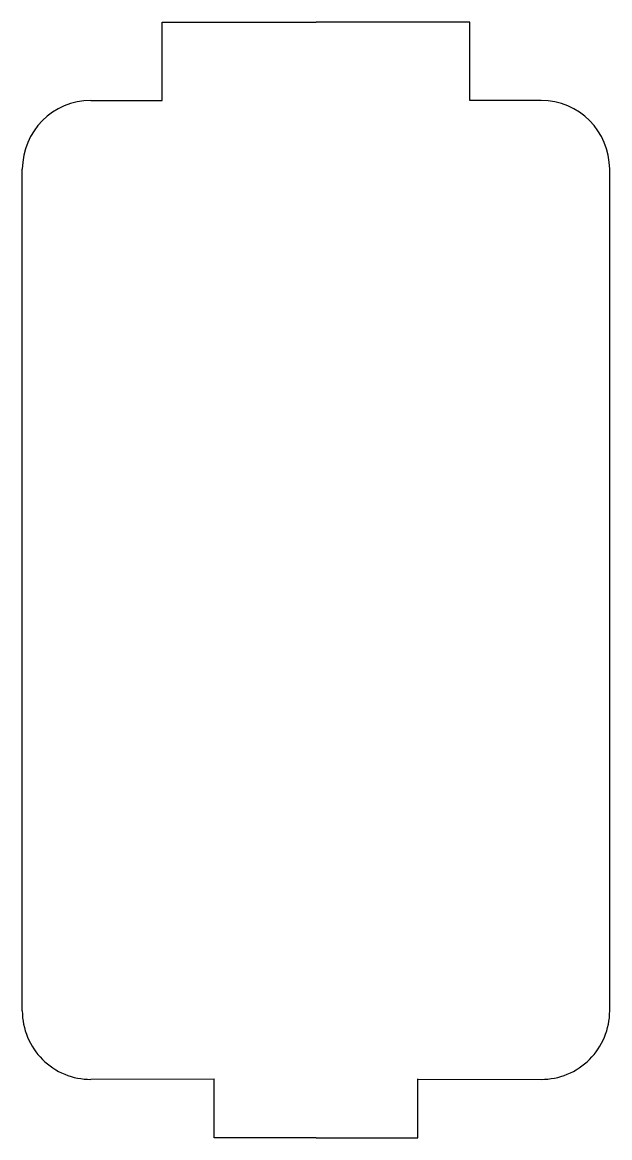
# Model space of a CAD drawing. Header units: millimetres. Extents: x -15 to 15, y -28 to 29.
import ezdxf

# ---------------------------------------------------------------- set-up
doc = ezdxf.new("R2010")
doc.units = ezdxf.units.MM
doc.layers.add('Sketch', color=7, linetype='CONTINUOUS')

msp = doc.modelspace()

# ---------------------------------------------------------------- linework, layer by layer
at = {"layer": 'Sketch'}
for p, q in [((-7.85, 29), (0, 29)), ((-7.85, 25), (-7.85, 29)), ((7.85, 29), (0, 29)), ((7.85, 25), (7.85, 29)), ((-11.5, 25), (-7.85, 25)), ((11.5, 25), (7.85, 25)), ((-15, -21.52), (-15, 21.5)), ((15, -21.52), (15, 21.5)), ((-5.203, -25.008), (-11.494, -25.02)), ((-5.203, -28), (-5.203, -25)), ((5.203, -28), (5.203, -25)), ((5.203, -25.008), (11.494, -25.02)), ((0, -28), (-5.203, -28)), ((0, -28), (5.203, -28))]:
    msp.add_line(p, q, dxfattribs=at)
for centre, start, end in [((-11.5, 21.5), 90, 180), ((11.5, 21.5), 0, 90), ((-11.5, -21.52), 180, -89.899), ((11.5, -21.52), -90.101, 0)]:
    msp.add_arc(centre, 3.5, start, end, dxfattribs=at)

doc.saveas('drawing.dxf')
